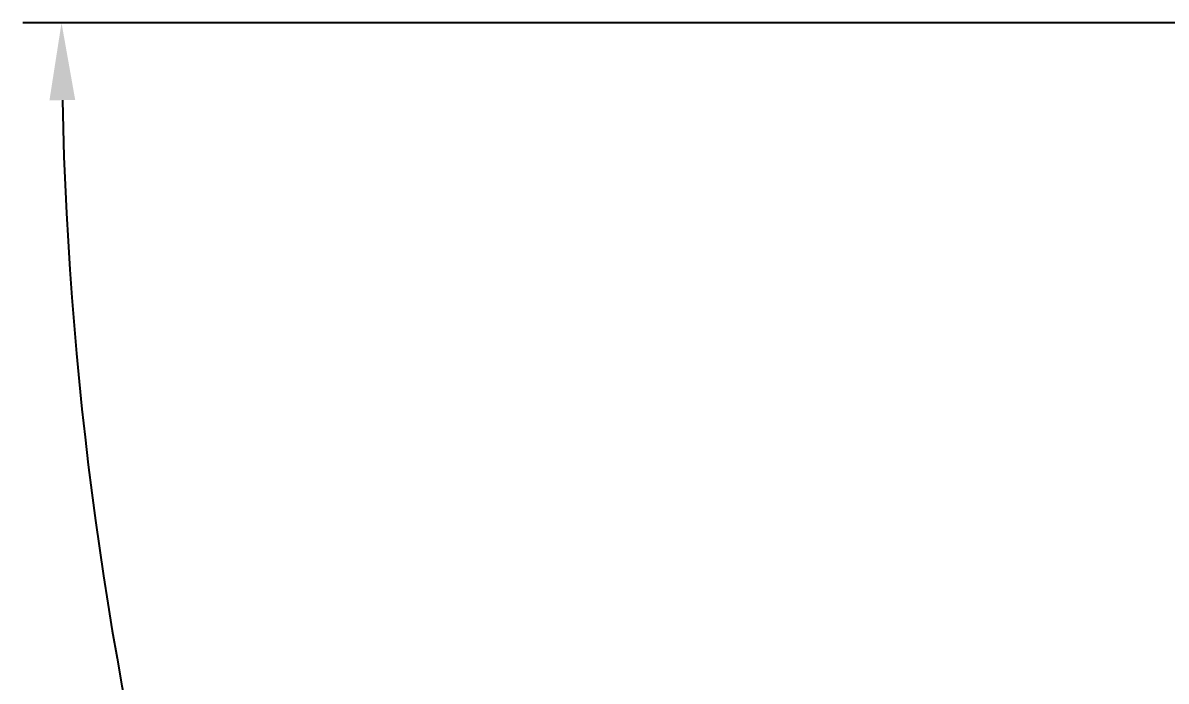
# Model space of a CAD drawing. Header units: millimetres. Extents: x 2652 to 2862, y 294 to 591.
# Drawn here: x 2761.57 to 2798.54, y 481.15 to 502.44 of the extents above; entities that cross this region are included whole.
import ezdxf

# ---------------------------------------------------------------- set-up
doc = ezdxf.new("R2010")
doc.units = ezdxf.units.MM
doc.header["$LTSCALE"] = 0.1
doc.layers.add('DIM', color=3, linetype='Continuous')
doc.styles.get("Standard").update_dxf_attribs({"font": 'arial.ttf'})
doc.dimstyles.new('ISO-25', dxfattribs={"dimtxt": 2.5, "dimasz": 2.5, "dimexe": 1.25, "dimexo": 0.625, "dimtad": 1, "dimlfac": 1.333333, "dimtxsty": 'Standard', "dimcen": 2.5, "dimadec": 0, "dimazin": 0, "dimtfac": 1, "dimtmove": 0, "dimatfit": 3, "dimfxl": 0, "dimarcsym": 0})

# ---------------------------------------------------------------- blocks, each defined once
blk = doc.blocks.new('*D18')
at = {"layer": 'Defpoints', "color": 0}
for p in [(2799.549, 502.44), (2839.677, 502.44), (2769.503, 463.222), (2806.25, 382.359), (2791.52, 358.786)]:
    blk.add_point(p, dxfattribs=at)
at = {"layer": 'DIM', "color": 0, "lineweight": -2}
for p, q in [((2798.924, 502.44), (2761.573, 502.44)), ((2806.581, 382.889), (2819.172, 403.039))]:
    blk.add_line(p, q, dxfattribs=at)
blk.add_arc((2881.285, 502.44), 118.462, 181.20918, 236.79082, dxfattribs=at)
at = {"layer": 'DIM', "color": 0}
for points in [[(2762.433, 499.936), (2763.266, 499.945), (2762.823, 502.44)], [(2816.628, 403.677), (2816.179, 402.975), (2818.51, 401.979)]]:
    blk.add_solid(points, dxfattribs=at)
at = {"layer": 'DIM', "color": 0, "insert": (2779.339, 445.931), "char_height": 2.5, "attachment_point": 5, "rotation": 299}
blk.add_mtext('58°', dxfattribs=at)

msp = doc.modelspace()

# ---------------------------------------------------------------- dimensions: what is measured, and where the dimension line sits
at = {"layer": 'DIM'}
dim = msp.add_angular_dim_2l(base=(2769.503, 463.2219), line1=((2799.5492, 502.4404), (2839.677, 502.4404)), line2=((2791.5198, 358.7859), (2806.2502, 382.3593)), dimstyle='ISO-25', dxfattribs=at)
dim.commit()
dim.dimension.update_dxf_attribs({"geometry": '*D18', "text_midpoint": (2779.3387, 445.9305)})

doc.saveas('drawing.dxf')
